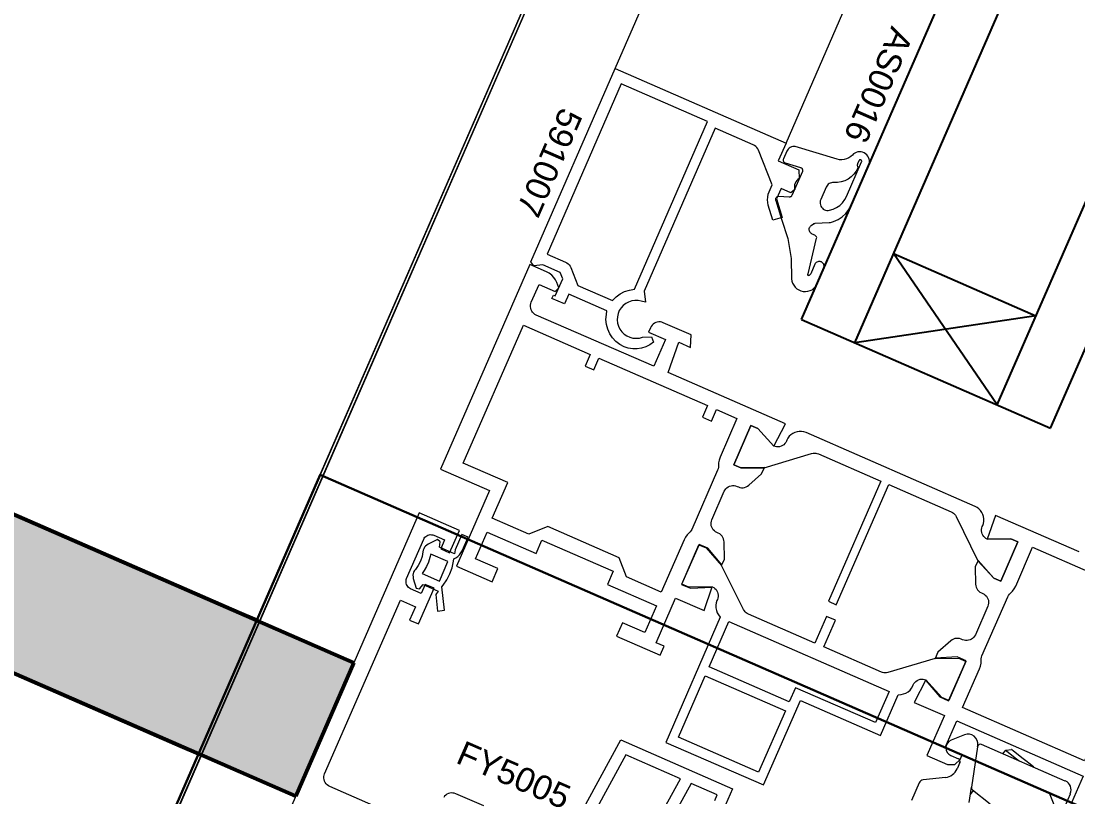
# Model space of a CAD drawing. Header units: millimetres. Extents: x -50172 to 90294, y -80883 to 956680.
# Drawn here: x 8048.5 to 8157.3, y -9030.6 to -8950.8 of the extents above; entities that cross this region are included whole.
import ezdxf
from ezdxf.enums import TextEntityAlignment as Align

# ---------------------------------------------------------------- set-up
doc = ezdxf.new("R2010")
doc.units = ezdxf.units.MM
doc.header["$MEASUREMENT"] = 0
doc.linetypes.add('Dot & Dashed', pattern=[670.277762, 352.777767, -176.388884, 0, -141.111112])
for name, color, linetype, lineweight in [('0_Pen_No__2', 8, 'Continuous', 15), ('0_Pen_No__5', 7, 'Continuous', 25), ('0_Pen_No__7', 7, 'Continuous', 35), ('0_Pen_No__9', 7, 'Continuous', 13), ('New_A-20-M_Roof_Pen_No__93', 8, 'Continuous', 13), ('New_A-25-M_Curtain_Wall_Pen_No__90', 8, 'Continuous', 20), ('New_A-25-M_Wall_Ext_Pen_No__87', 8, 'Continuous', 20), ('New_ArchiCAD Windows_Pen_No__3', 7, 'Continuous', 18)]:
    doc.layers.add(name, color=color, linetype=linetype, lineweight=lineweight)
for name, color, linetype in [('A-15-MG_Structural_Grid', 7, 'Continuous'), ('A-25-M_Wall_Int', 7, 'Continuous'), ('New_A-20-M_Roof', 7, 'Continuous'), ('New_A-25-M_Curtain_Wall', 7, 'Continuous'), ('New_A-25-M_Wall_Ext', 7, 'Continuous'), ('New_ArchiCAD Windows', 7, 'Continuous')]:
    doc.layers.add(name, color=color, linetype=linetype)
for name, color, linetype, lineweight, true_color in [('A-15-MG_Structural_Grid_Pen_No__163', 7, 'Continuous', 0, 0x750077), ('A-25-M_Wall_Int_Pen_No__107', 7, 'Continuous', 15, 0xa6a6a6), ('A-25-M_Wall_Int_Pen_No__27', 7, 'Continuous', 50, 0x2a2a2a), ('New_A-25-M_Curtain_Wall_Pen_No__69', 7, 'Continuous', 20, 0x606060), ('New_A-25-M_Wall_Ext_Pen_No__107', 7, 'Continuous', 15, 0xa6a6a6), ('New_A-25-M_Wall_Ext_Pen_No__27', 7, 'Continuous', 50, 0x2a2a2a), ('New_ArchiCAD Windows_Pen_No__23', 7, 'Continuous', 30, 0x2a2a2a)]:
    doc.layers.add(name, color=color, linetype=linetype, lineweight=lineweight, true_color=true_color)
doc.styles.add('GENERATED_STYLE_3', font='')
doc.styles.add('GENERATED_STYLE_4', font='')
doc.styles.get('GENERATED_STYLE_3').set_extended_font_data('Arial')
doc.styles.get('GENERATED_STYLE_4').set_extended_font_data('Swis721 BT')

# ---------------------------------------------------------------- blocks, each defined once
blk = doc.blocks.new('Wall_2_1', base_point=(10092.6, -4631.3))
at = {"layer": 'New_A-25-M_Wall_Ext_Pen_No__87', "linetype": 'Continuous', "flags": 128}
blk.add_lwpolyline([(10000.93, -4591.33), (2142.47, -22613.27)], dxfattribs=at)
blk = doc.blocks.new('Wall_4_1', base_point=(9982.59, -4632.6))
at = {"layer": 'New_A-25-M_Wall_Ext_Pen_No__107', "linetype": 'Continuous'}
for points in [[(7937.1, -8953.28), (7931.1, -8967.03), (8064.93, -9025.39), (8070.93, -9011.64)], [(8070.93, -9011.64), (8064.93, -9025.39), (8066.77, -9026.19), (8072.76, -9012.44)]]:
    blk.add_hatch(color=256, dxfattribs=at).paths.add_polyline_path(points)
at = {"layer": 'New_A-25-M_Wall_Ext_Pen_No__27', "linetype": 'Continuous'}
for p, q in [((8070.93, -9011.64), (7937.1, -8953.28)), ((7931.1, -8967.03), (8064.93, -9025.39)), ((8072.76, -9012.44), (8070.93, -9011.64)), ((8064.93, -9025.39), (8066.77, -9026.19))]:
    blk.add_line(p, q, dxfattribs=at)
at = {"layer": 'New_A-25-M_Wall_Ext_Pen_No__87', "linetype": 'Continuous', "flags": 128}
blk.add_lwpolyline([(4871.77, -16353.33), (9982.59, -4632.6)], dxfattribs=at)
blk = doc.blocks.new('Triple Window 19_2')
at = {"layer": 'New_ArchiCAD Windows_Pen_No__23', "linetype": 'Continuous'}
for p, q in [((1100, -190), (1100, 0)), ((1100, 0), (1175, 0))]:
    blk.add_line(p, q, dxfattribs=at)
at = {"layer": 'New_ArchiCAD Windows_Pen_No__3', "linetype": 'Continuous'}
blk.add_line((812.5, 0), (1100, 0), dxfattribs=at)
blk = doc.blocks.new('Wall_239_1', base_point=(10165.92, -4712.54))
at = {"layer": 'New_ArchiCAD Windows', "color": 251, "linetype": 'Continuous', "lineweight": 20, "true_color": 0x606060, "xscale": -1, "zscale": 1000, "rotation": 66.44041158399281}
blk.add_blockref('Triple Window 19_2', (8518.96, -7989.17), dxfattribs=at)
blk = doc.blocks.new('Wall_445_1', base_point=(7921.52, -8946.49))
at = {"layer": 'A-25-M_Wall_Int_Pen_No__107', "linetype": 'Continuous'}
blk.add_hatch(color=256, dxfattribs=at).paths.add_polyline_path([(7915.52, -8960.24), (8076.79, -9030.56), (8082.78, -9016.81), (7921.52, -8946.49)])
at = {"layer": 'A-25-M_Wall_Int_Pen_No__27', "linetype": 'Continuous', "flags": 128}
for points in [[(8082.78, -9016.81), (7921.52, -8946.49)], [(7915.52, -8960.24), (8076.79, -9030.56)], [(8076.79, -9030.56), (8082.78, -9016.81)]]:
    blk.add_lwpolyline(points, dxfattribs=at)
blk = doc.blocks.new('Morph_2_1')
at = {"layer": 'New_A-20-M_Roof_Pen_No__93', "linetype": 'Continuous', "flags": 128}
blk.add_lwpolyline([(2064.53, -22792.01), (10012.82, -4564.06)], dxfattribs=at)
blk = doc.blocks.new('Standard grid marker')
at = {"layer": 'A-15-MG_Structural_Grid_Pen_No__163', "linetype": 'Continuous'}
blk.add_circle((31225.95, 0), 500, dxfattribs=at)
at = {"layer": 'A-15-MG_Structural_Grid_Pen_No__163', "style": 'GENERATED_STYLE_4'}
for tag, p in [('AC_MarkerText_1_0', (-500, 41.18)), ('AC_MarkerText_1_1', (31225.95, 41.18))]:
    blk.add_attdef(tag, text='', height=350, rotation=90, dxfattribs=at).set_placement(p, align=Align.MIDDLE_CENTER)
blk = doc.blocks.new('Beam_8_1', base_point=(10000.93, -4591.33))
at = {"layer": 'New_A-25-M_Curtain_Wall_Pen_No__69', "linetype": 'Dot & Dashed'}
blk.add_line((10000.93, -4591.33), (2142.47, -22613.27), dxfattribs=at)
at = {"layer": 'New_A-25-M_Curtain_Wall_Pen_No__90', "linetype": 'Continuous'}
blk.add_line((10000.93, -4591.33), (2142.47, -22613.27), dxfattribs=at)

msp = doc.modelspace()

# ---------------------------------------------------------------- linework, layer by layer
at = {"layer": '0_Pen_No__2', "linetype": 'Continuous', "flags": 128}
for points in [[(8113.41, -8983.27), (8113.62, -8983.8), (8113.24, -8984.07), (8112.83, -8984.27), (8112.4, -8984.42), (8111.95, -8984.49), (8111.49, -8984.5), (8111.03, -8984.43), (8110.59, -8984.3), (8110.15, -8984.06), (8109.74, -8983.75), (8109.39, -8983.37), (8109.11, -8982.95), (8108.91, -8982.48), (8108.78, -8981.99), (8108.73, -8981.48), (8108.77, -8980.97), (8108.83, -8980.59), (8104.89, -8978.87), (8104.45, -8979.87), (8103.17, -8979.32), (8103.33, -8978.95), (8103.51, -8979.03), (8104.27, -8977.29), (8104.01, -8976.63), (8102.22, -8975.85), (8101.31, -8975.95), (8101, -8975.53), (8109.67, -8955.64), (8127.27, -8963.32), (8126.47, -8965.15), (8128.58, -8966.07), (8128.63, -8966.96), (8128.5, -8967.05), (8128.38, -8967.17), (8128.29, -8967.3), (8128.21, -8967.44), (8128.16, -8967.6), (8128.14, -8967.76), (8128.14, -8967.93), (8128.17, -8968.09), (8127.76, -8968.44), (8126.76, -8968), (8126.3, -8969.05), (8126.86, -8970.97), (8125.9, -8971.25), (8125.44, -8969.69), (8125.38, -8969.41), (8125.36, -8969.14), (8125.38, -8968.86), (8125.43, -8968.58), (8125.53, -8968.32), (8125.84, -8967.6), (8124.44, -8964.04), (8124.37, -8963.89), (8124.28, -8963.76), (8124.17, -8963.65), (8124.04, -8963.56), (8123.9, -8963.48), (8119.98, -8961.77)], [(8119.98, -8961.77), (8112.67, -8978.54), (8112.8, -8979.7), (8112.37, -8979.58), (8112.04, -8979.52), (8111.71, -8979.51), (8111.38, -8979.56), (8111.06, -8979.67), (8110.77, -8979.82), (8110.5, -8980.03), (8110.28, -8980.28), (8110.1, -8980.56), (8109.98, -8980.87), (8109.9, -8981.19), (8109.88, -8981.52), (8109.92, -8981.86), (8110.02, -8982.17), (8110.17, -8982.47), (8110.37, -8982.74), (8110.61, -8982.97), (8110.88, -8983.16), (8111.19, -8983.3), (8111.51, -8983.38), (8111.84, -8983.41), (8112.17, -8983.38), (8112.5, -8983.29), (8113.41, -8983.27)], [(8102.14, -9004.18), (8109.48, -9007.38), (8108.88, -9008.75), (8113.92, -9010.95), (8112.72, -9013.7), (8110.43, -9012.7), (8109.83, -9014.08), (8114.32, -9016.03), (8114.72, -9015.12), (8113.9, -9014.76), (8115.89, -9010.17), (8118.83, -9011.45), (8119.68, -9008.99), (8117.27, -9009.03), (8116.53, -9008.71), (8118.29, -9004.67), (8119.03, -9004.99), (8120.64, -9006.79), (8120.92, -9006.15), (8120.89, -9004.38), (8120.88, -9004.21), (8120.84, -9004.06), (8120.77, -9003.91), (8120.68, -9003.77), (8120.57, -9003.65), (8120.44, -9003.55), (8120.29, -9003.47), (8120.15, -9003.41), (8120.01, -9003.34), (8119.89, -9003.24), (8119.78, -9003.13), (8119.69, -9003), (8119.62, -9002.86), (8119.57, -9002.71), (8119.55, -9002.56), (8119.56, -9002.4), (8119.58, -9002.24), (8119.63, -9002.1), (8120.91, -8999.16), (8120.99, -8999.02), (8121.08, -8998.9), (8121.19, -8998.79), (8121.32, -8998.7), (8121.46, -8998.63), (8121.61, -8998.59), (8121.77, -8998.56), (8121.93, -8998.57), (8122.08, -8998.59), (8122.23, -8998.65), (8122.37, -8998.71), (8122.53, -8998.76), (8122.69, -8998.79), (8122.85, -8998.79), (8123.01, -8998.76), (8123.17, -8998.71), (8123.31, -8998.63), (8123.44, -8998.53), (8124.76, -8997.35), (8125.04, -8996.71), (8122.62, -8996.74), (8121.89, -8996.42), (8123.65, -8992.39), (8124.38, -8992.71), (8126, -8994.51), (8127.22, -8992.2), (8115.12, -8986.93), (8116.24, -8983.81), (8117.44, -8984.34), (8117.51, -8983.06), (8114.63, -8981.8), (8114.48, -8981.75), (8114.33, -8981.72), (8114.17, -8981.72), (8114.01, -8981.74), (8113.86, -8981.79), (8113.72, -8981.86), (8113.59, -8981.95), (8113.48, -8982.06), (8113.39, -8982.18), (8113.31, -8982.32), (8113.11, -8982.78), (8114.85, -8983.54), (8113.65, -8986.29), (8101.55, -8981.01), (8101.42, -8980.94), (8101.29, -8980.84), (8101.18, -8980.73), (8101.09, -8980.6), (8101.02, -8980.46), (8100.98, -8980.31), (8100.96, -8980.16), (8100.96, -8980), (8100.99, -8979.84), (8101.04, -8979.7), (8101.84, -8977.86), (8103.49, -8978.58), (8103.89, -8978.2), (8103.68, -8977.67), (8103.54, -8977.39), (8103.36, -8977.13), (8103.14, -8976.9), (8102.89, -8976.71), (8102.62, -8976.57), (8100.88, -8975.81), (8091.69, -8996.89), (8096.73, -8999.09), (8093.33, -9006.88), (8097, -9008.48), (8097.6, -9007.1), (8095.3, -9006.11)], [(8092.29, -9034.79), (8080.28, -9029.55), (8080.14, -9029.48), (8080.02, -9029.39), (8079.91, -9029.27), (8079.82, -9029.14), (8079.75, -9029), (8079.7, -9028.85), (8079.68, -9028.7), (8079.68, -9028.54), (8079.71, -9028.39), (8079.76, -9028.24), (8087.56, -9010.36), (8089.11, -9011.04), (8088.51, -9012.42), (8089.43, -9012.82), (8091.03, -9009.15), (8090.11, -9008.75), (8089.71, -9009.67), (8088.61, -9009.19), (8088.5, -9009.13), (8088.4, -9009.05), (8088.32, -9008.96), (8088.24, -9008.86), (8088.19, -9008.75), (8088.15, -9008.63), (8088.14, -9008.5), (8088.14, -9008.38), (8088.16, -9008.25), (8088.2, -9008.14), (8089.96, -9004.1), (8090.02, -9003.99), (8090.09, -9003.89), (8090.18, -9003.8), (8090.29, -9003.73), (8090.4, -9003.68), (8090.52, -9003.64), (8090.64, -9003.62), (8090.77, -9003.63), (8090.89, -9003.65), (8091.01, -9003.69), (8092.11, -9004.17), (8091.71, -9005.08), (8092.63, -9005.48), (8093.63, -9003.19), (8089.5, -9001.39), (8068.72, -9049.06)], [(8157.47, -9005.39), (8148.85, -9001.64), (8148, -9004.1), (8150.41, -9004.06), (8151.15, -9004.38), (8149.39, -9008.42), (8148.66, -9008.1), (8147.04, -9006.3), (8146.76, -9006.94), (8146.79, -9008.71), (8146.8, -9008.88), (8146.84, -9009.03), (8146.91, -9009.18), (8147, -9009.32), (8147.11, -9009.44), (8147.24, -9009.54), (8147.39, -9009.62), (8147.53, -9009.68), (8147.67, -9009.75), (8147.79, -9009.85), (8147.9, -9009.96), (8147.99, -9010.09), (8148.06, -9010.23), (8148.11, -9010.38), (8148.13, -9010.53), (8148.12, -9010.69), (8148.1, -9010.85), (8148.05, -9010.99), (8146.77, -9013.93), (8146.69, -9014.07), (8146.6, -9014.19), (8146.49, -9014.3), (8146.36, -9014.39), (8146.22, -9014.46), (8146.07, -9014.5), (8145.91, -9014.53), (8145.75, -9014.52), (8145.6, -9014.5), (8145.45, -9014.44), (8145.31, -9014.38), (8145.15, -9014.33), (8144.99, -9014.3), (8144.83, -9014.3), (8144.67, -9014.33), (8144.51, -9014.38), (8144.37, -9014.46), (8144.24, -9014.56), (8142.92, -9015.74), (8142.64, -9016.38), (8145.06, -9016.35), (8145.79, -9016.67), (8144.03, -9020.7), (8143.3, -9020.38), (8141.68, -9018.58), (8140.46, -9020.89), (8143.58, -9022.25), (8141.78, -9026.37), (8143.89, -9027.29), (8144.65, -9027.3), (8145.2, -9026.77), (8145.4, -9026.31), (8143.66, -9025.55), (8144.86, -9022.8)], [(8095.3, -9006.11), (8096.5, -9003.36), (8101.54, -9005.55), (8102.14, -9004.18)], [(8137.01, -9024.29), (8138.83, -9020.11), (8139.12, -9020.08), (8139.38, -9020.03), (8139.62, -9019.93), (8139.84, -9019.8), (8140.04, -9019.63), (8140.2, -9019.42), (8140.33, -9019.19), (8140.37, -9019.1), (8140.44, -9018.96), (8140.53, -9018.84), (8140.65, -9018.73), (8140.78, -9018.64), (8140.92, -9018.57), (8141.07, -9018.52), (8141.22, -9018.5), (8141.38, -9018.5), (8141.53, -9018.53), (8141.68, -9018.58), (8141.66, -9018.63), (8143.1, -9020.34), (8144.01, -9020.74), (8145.81, -9016.62), (8144.89, -9016.22), (8142.66, -9016.34), (8142.64, -9016.38), (8137.77, -9017.82), (8137.63, -9017.85), (8137.49, -9017.86), (8137.35, -9017.85), (8137.22, -9017.83), (8137.09, -9017.78), (8131.16, -9015.19), (8132.36, -9012.44), (8131.44, -9012.04), (8130.24, -9014.79), (8123.4, -9011.81), (8123.28, -9011.75), (8123.16, -9011.67), (8123.06, -9011.57), (8122.98, -9011.46), (8122.9, -9011.34), (8120.64, -9006.79), (8120.66, -9006.74), (8119.23, -9005.03), (8118.31, -9004.63), (8116.51, -9008.75), (8117.43, -9009.15), (8119.66, -9009.04), (8119.68, -9008.99), (8119.82, -9009.06), (8119.95, -9009.16), (8120.06, -9009.27), (8120.15, -9009.4), (8120.21, -9009.54), (8120.26, -9009.69), (8120.28, -9009.85), (8120.28, -9010), (8120.25, -9010.16), (8120.2, -9010.31), (8120.16, -9010.4), (8120.08, -9010.65), (8120.04, -9010.9), (8120.04, -9011.17), (8120.1, -9011.42), (8120.19, -9011.67), (8120.33, -9011.89), (8120.5, -9012.12), (8114.88, -9025.01), (8124.96, -9029.4), (8128.76, -9020.69)], [(8127.6, -9020.84), (8119.36, -9017.25), (8121.39, -9012.57), (8137.89, -9019.77), (8136.49, -9022.98), (8128.24, -9019.38)], [(8128.24, -9019.38), (8127.6, -9020.84)], [(8128.76, -9020.69), (8137.01, -9024.29)], [(8144.86, -9022.8), (8157.88, -9028.48), (8156.68, -9031.23), (8154.36, -9030.22), (8154.84, -9031.42)], [(8096.15, -9031.56), (8093.26, -9030.31), (8093.11, -9030.25), (8092.96, -9030.23), (8092.8, -9030.22), (8092.65, -9030.25), (8092.5, -9030.29), (8092.35, -9030.36), (8092.23, -9030.45), (8092.11, -9030.56), (8092.02, -9030.68)]]:
    msp.add_lwpolyline(points, dxfattribs=at)
for points in [[(8119.18, -8961.1), (8110.29, -8957.22), (8102.66, -8974.73), (8104.57, -8975.56), (8104.71, -8975.64), (8104.83, -8975.73), (8104.94, -8975.84), (8105.03, -8975.97), (8105.1, -8976.11), (8105.83, -8977.97), (8109.41, -8979.53), (8109.77, -8979.15), (8110.18, -8978.83), (8110.64, -8978.59), (8111.14, -8978.44), (8111.66, -8978.36)], [(8102.74, -9002.8), (8100.77, -9003.58), (8097.01, -9001.94), (8098.61, -8998.27), (8094.03, -8996.28), (8100.22, -8982.07), (8107.1, -8985.06), (8106.58, -8986.26), (8107.49, -8986.66), (8108.01, -8985.46), (8119.2, -8990.34), (8118.68, -8991.53), (8119.59, -8991.93), (8120.11, -8990.74), (8122.22, -8991.66), (8120.48, -8995.65), (8120.38, -8995.94), (8120.32, -8996.24), (8120.31, -8996.54), (8120.31, -8996.69), (8120.28, -8996.84), (8120.23, -8996.98), (8117.57, -9003.08), (8117.5, -9003.21), (8117.41, -9003.33), (8117.3, -9003.44), (8117.09, -9003.66), (8116.91, -9003.9), (8116.77, -9004.17), (8114.43, -9009.53), (8110.85, -9007.98), (8110.08, -9006)], [(8131.63, -9010.49), (8132.45, -9010.85), (8137.85, -8998.47), (8144.28, -9001.28), (8144.4, -9001.34), (8144.52, -9001.42), (8144.62, -9001.52), (8144.71, -9001.63), (8144.78, -9001.75), (8147.03, -9006.32), (8148.66, -9008.1), (8149.39, -9008.42), (8151.15, -9004.38), (8150.41, -9004.06), (8148, -9004.1), (8147.86, -9004.03), (8147.73, -9003.93), (8147.63, -9003.82), (8147.54, -9003.69), (8147.47, -9003.55), (8147.42, -9003.4), (8147.4, -9003.24), (8147.4, -9003.09), (8147.43, -9002.93), (8147.48, -9002.78), (8147.52, -9002.69), (8147.6, -9002.47), (8147.64, -9002.24), (8147.64, -9002), (8147.61, -9001.77), (8147.54, -9001.54), (8147.44, -9001.33), (8147.3, -9001.14), (8147.14, -9000.97), (8146.95, -9000.83), (8146.75, -9000.72), (8129.33, -8993.12), (8129.11, -8993.05), (8128.87, -8993), (8128.64, -8993), (8128.41, -8993.03), (8128.18, -8993.1), (8127.97, -8993.2), (8127.78, -8993.34), (8127.61, -8993.5), (8127.47, -8993.69), (8127.35, -8993.9), (8127.31, -8993.99), (8127.24, -8994.13), (8127.15, -8994.25), (8127.03, -8994.36), (8126.9, -8994.45), (8126.76, -8994.52), (8126.61, -8994.57), (8126.46, -8994.59), (8126.3, -8994.59), (8126.15, -8994.56), (8126, -8994.51), (8124.38, -8992.71), (8123.65, -8992.39), (8121.89, -8996.42), (8122.62, -8996.74), (8125.03, -8996.73), (8129.91, -8995.27), (8130.05, -8995.24), (8130.19, -8995.23), (8130.33, -8995.24), (8130.46, -8995.26), (8130.6, -8995.31), (8137.03, -8998.12)], [(8145.46, -9021.43), (8147.2, -9017.44), (8147.3, -9017.15), (8147.36, -9016.85), (8147.37, -9016.55), (8147.37, -9016.4), (8147.4, -9016.25), (8147.45, -9016.11), (8150.11, -9010.01), (8150.18, -9009.88), (8150.27, -9009.76), (8150.38, -9009.65), (8150.59, -9009.43), (8150.77, -9009.19), (8150.92, -9008.92), (8152.65, -9004.93), (8165.21, -9010.41), (8164.21, -9012.7), (8164.85, -9012.98), (8159.66, -9024.89), (8159.02, -9024.61), (8158.02, -9026.91)], [(8127.21, -9021.76), (8124.45, -9028.09), (8116.2, -9024.49), (8118.96, -9018.16)]]:
    msp.add_lwpolyline(points, close=True, dxfattribs=at)
at = {"layer": '0_Pen_No__5', "linetype": 'Continuous'}
for p, q in [((8128.85, -8981.46), (8256.92, -8687.75)), ((8134.35, -8983.86), (8262.42, -8690.15)), ((8149.02, -8990.25), (8277.09, -8696.55)), ((8154.52, -8992.65), (8282.59, -8698.94)), ((8138.35, -8974.69), (8153.01, -8981.09)), ((8149.02, -8990.25), (8138.35, -8974.69)), ((8128.85, -8981.46), (8154.52, -8992.65)), ((8153.01, -8981.09), (8134.35, -8983.86))]:
    msp.add_line(p, q, dxfattribs=at)
at = {"layer": '0_Pen_No__9', "linetype": 'Continuous'}
for p, q in [((8109.67, -8955.64), (8231.35, -8676.6)), ((8127.27, -8963.32), (8248.95, -8684.28)), ((8145.66, -9024.24), (8144.27, -9024.78)), ((8146.99, -9025.46), (8147.01, -9025.32)), ((8156.03, -9028.99), (8147.41, -9025.23)), ((8144.24, -9026.35), (8145.02, -9026.69)), ((8146.99, -9025.46), (8146.37, -9029.61)), ((8149.59, -9026.18), (8149.89, -9025.81)), ((8149.89, -9025.81), (8150.49, -9025.74)), ((8145.17, -9027.09), (8144.89, -9027.73)), ((8143.69, -9028.62), (8141.39, -9028.88)), ((8140.99, -9029.18), (8140.2, -9030.99)), ((8146.13, -9031.21), (8146.37, -9029.61)), ((8146.25, -9030.37), (8146.58, -9029.96)), ((8146.48, -9029.89), (8148.3, -9031.34)), ((8156.07, -9031.4), (8156.55, -9030.3))]:
    msp.add_line(p, q, dxfattribs=at)
at = {"layer": '0_Pen_No__9', "linetype": 'Continuous', "flags": 128}
for points in [[(8128.22, -8963.67), (8128.09, -8963.66), (8127.96, -8963.67), (8127.83, -8963.7), (8127.7, -8963.75), (8127.59, -8963.83), (8127.49, -8963.92), (8127.41, -8964.02), (8127.35, -8964.14), (8127, -8964.94), (8126.98, -8964.99), (8126.97, -8965.04), (8126.98, -8965.09), (8126.98, -8965.14), (8127, -8965.19), (8127.03, -8965.23), (8127.06, -8965.27), (8127.1, -8965.3), (8127.14, -8965.33), (8127.19, -8965.35), (8128.76, -8965.82), (8128.81, -8965.84), (8128.85, -8965.87), (8128.89, -8965.9), (8128.92, -8965.94), (8128.94, -8965.98), (8128.96, -8966.03), (8128.97, -8966.08), (8128.97, -8966.13), (8128.96, -8966.18), (8128.95, -8966.23), (8127.87, -8968.69), (8127.85, -8968.73), (8127.82, -8968.77), (8127.79, -8968.8), (8127.75, -8968.83), (8127.71, -8968.85), (8127.67, -8968.87), (8127.62, -8968.87), (8127.58, -8968.87), (8126.51, -8968.81), (8126.46, -8968.81), (8126.41, -8968.82), (8126.36, -8968.84), (8126.32, -8968.86), (8126.28, -8968.89), (8126.25, -8968.93), (8126.22, -8968.97), (8126.2, -8969.02), (8126.19, -8969.07), (8126.19, -8969.12), (8126.2, -8969.17), (8126.21, -8969.22), (8126.8, -8971.14), (8127.44, -8973.13), (8127.79, -8975.19), (8127.85, -8977.27), (8127.88, -8977.51), (8127.95, -8977.74), (8128.06, -8977.95), (8128.21, -8978.14), (8128.39, -8978.3), (8128.59, -8978.43), (8128.81, -8978.52), (8129.04, -8978.58), (8129.28, -8978.59), (8129.52, -8978.57), (8129.75, -8978.5), (8129.96, -8978.4), (8130.15, -8978.26), (8130.32, -8978.08), (8131.15, -8976.19), (8131.17, -8976.12), (8131.19, -8976.03), (8131.19, -8975.95), (8131.17, -8975.87), (8131.15, -8975.79), (8131.11, -8975.72), (8131.06, -8975.66), (8131, -8975.6), (8130.93, -8975.55), (8130.85, -8975.52), (8130.77, -8975.5), (8130.69, -8975.49), (8130.61, -8975.5), (8130.53, -8975.52), (8130.45, -8975.56), (8130.38, -8975.6), (8130.32, -8975.66), (8130.27, -8975.72), (8130.23, -8975.79), (8129.81, -8976.77), (8129.78, -8976.81), (8129.76, -8976.85), (8129.72, -8976.88), (8129.68, -8976.91), (8129.64, -8976.93), (8129.6, -8976.95), (8129.55, -8976.96), (8129.54, -8976.91), (8129.53, -8976.87), (8129.53, -8976.82), (8129.54, -8976.77), (8130.41, -8973.11), (8130.43, -8973.03), (8130.4, -8972.96), (8130.38, -8972.92), (8130.35, -8972.88), (8130.32, -8972.84), (8130.28, -8972.81), (8130.24, -8972.79), (8129.96, -8972.67), (8129.88, -8972.63), (8129.81, -8972.57), (8129.75, -8972.51), (8129.71, -8972.43), (8129.68, -8972.35), (8129.66, -8972.27), (8129.66, -8972.18), (8129.67, -8972.09), (8129.7, -8972.01), (8129.74, -8971.93), (8129.79, -8971.87), (8129.86, -8971.81), (8130.11, -8971.62), (8130.15, -8971.6), (8130.19, -8971.58), (8130.23, -8971.57), (8130.28, -8971.56), (8131.71, -8971.5), (8131.77, -8971.5), (8131.84, -8971.48), (8132.17, -8971.37), (8132.63, -8971.17), (8133.05, -8970.9), (8133.42, -8970.56), (8133.73, -8970.16), (8133.97, -8969.72), (8135.77, -8965.6), (8135.82, -8965.44), (8135.85, -8965.28), (8135.85, -8965.11), (8135.82, -8964.95), (8135.76, -8964.79), (8135.68, -8964.65), (8135.58, -8964.52), (8135.46, -8964.41), (8135.32, -8964.32), (8135.16, -8964.25), (8135, -8964.21), (8134.84, -8964.2), (8134.67, -8964.22), (8134.51, -8964.26), (8134.36, -8964.33), (8134.22, -8964.42), (8134.1, -8964.54), (8133.93, -8964.7), (8133.73, -8964.84), (8133.51, -8964.94), (8133.27, -8965.01), (8133.03, -8965.04), (8132.79, -8965.02), (8132.55, -8964.97)], [(8130.85, -8969.13), (8130.8, -8969.26), (8130.78, -8969.39), (8130.78, -8969.53), (8130.81, -8969.66), (8130.85, -8969.79), (8130.92, -8969.9), (8131.01, -8970.01), (8131.11, -8970.1), (8131.22, -8970.17), (8131.35, -8970.22), (8131.48, -8970.24), (8131.62, -8970.25), (8131.75, -8970.23), (8132.13, -8970.12), (8132.48, -8969.94), (8132.8, -8969.72), (8133.08, -8969.45), (8133.32, -8969.13), (8133.5, -8968.79), (8135.05, -8965.24), (8135.06, -8965.21), (8135.06, -8965.19), (8135.06, -8965.16), (8135.06, -8965.14), (8135.05, -8965.12), (8135.04, -8965.09), (8135.03, -8965.07), (8135.01, -8965.06), (8134.99, -8965.04), (8134.96, -8965.03), (8134.94, -8965.03), (8134.91, -8965.03), (8134.89, -8965.03), (8134.87, -8965.03), (8134.84, -8965.04), (8134.82, -8965.06), (8134.8, -8965.07), (8134.79, -8965.09), (8134.78, -8965.12), (8134.63, -8965.45), (8134.62, -8965.5), (8134.61, -8965.54), (8134.61, -8965.59), (8134.61, -8965.63), (8134.62, -8965.68), (8134.64, -8965.72), (8134.67, -8965.76), (8134.7, -8965.79), (8134.67, -8965.87), (8134.49, -8966.21), (8134.26, -8966.52), (8133.98, -8966.79), (8133.67, -8967.01), (8133.33, -8967.19), (8132.96, -8967.31), (8132.58, -8967.37), (8132.2, -8967.37), (8132.07, -8967.37), (8131.95, -8967.39), (8131.83, -8967.43), (8131.72, -8967.48), (8131.62, -8967.55), (8131.54, -8967.64), (8131.46, -8967.74), (8131.41, -8967.85)], [(8093.02, -9006.37), (8093.05, -9006.13), (8093.27, -9006.01), (8093.47, -9005.87), (8093.65, -9005.71), (8093.8, -9005.51), (8093.91, -9005.3), (8094.53, -9003.88), (8093.89, -9003.6), (8093.2, -9005.19), (8093.13, -9005.6), (8091.57, -9004.91), (8091.65, -9004.35), (8091.37, -9004.14), (8090.43, -9004.6), (8090.29, -9004.69), (8090.16, -9004.8), (8090.05, -9004.93), (8089.97, -9005.08), (8089.91, -9005.23), (8089.88, -9005.4), (8089.79, -9005.89), (8089.63, -9006.36), (8089.4, -9006.8), (8089.1, -9007.2), (8089, -9007.33), (8088.92, -9007.48), (8088.87, -9007.64), (8088.85, -9007.81), (8088.86, -9007.97), (8088.89, -9008.14), (8089.19, -9009.14), (8089.53, -9009.21), (8089.89, -9008.76), (8091.46, -9009.45), (8091.2, -9009.77), (8091.39, -9011.49), (8092.09, -9011.41), (8091.81, -9008.99), (8091.95, -9008.83), (8092.34, -9008.28), (8092.65, -9007.67), (8092.88, -9007.04)], [(8090.68, -9005.62), (8090.6, -9005.97), (8090.46, -9006.45), (8090.26, -9006.9), (8090, -9007.33), (8089.8, -9007.63), (8091.57, -9008.41), (8092.45, -9006.39)], [(8112.85, -9035.26), (8116.39, -9028.75), (8110.78, -9026.3), (8104.26, -9038.27), (8104.24, -9038.31), (8104.23, -9038.36), (8104.23, -9038.41), (8104.23, -9038.47), (8104.24, -9038.51), (8104.27, -9038.56), (8104.3, -9038.6), (8104.33, -9038.64), (8104.37, -9038.67), (8104.42, -9038.69), (8109.84, -9040.78)]]:
    msp.add_lwpolyline(points, close=True, dxfattribs=at)
for points in [[(8102.39, -9039.2), (8110.25, -9024.76), (8121.77, -9029.78), (8121.05, -9031.44)], [(8149.89, -9025.82), (8149.99, -9025.89), (8150.19, -9026.05), (8150.48, -9026.29), (8150.86, -9026.59), (8151.27, -9026.91)], [(8152.79, -9027.57), (8152.4, -9027.26), (8151.98, -9026.93), (8151.56, -9026.6), (8151.19, -9026.3), (8150.87, -9026.05), (8150.65, -9025.87), (8150.52, -9025.76), (8150.49, -9025.74)], [(8119.93, -9031.01), (8120.19, -9030.4), (8117.49, -9029.23), (8113.87, -9035.88)]]:
    msp.add_lwpolyline(points, dxfattribs=at)
at = {"layer": '0_Pen_No__9', "linetype": 'Continuous'}
for centre, radius, start, end in [((8146.02, -9025.17), 1, 351.4404, 111.4404), ((8144.58, -9025.58), 0.85, 111.4404, 246.4404), ((8147.29, -9025.5), 0.3, 66.4404, 171.4404), ((8144.9, -9026.97), 0.3, 336.4404, 66.4404), ((8143.52, -9027.13), 1.5, 276.4404, 336.4404), ((8141.45, -9029.38), 0.5, 96.4404, 156.4404), ((8146.66, -9029.65), 0.3, 171.4404, 231.4404), ((8155.63, -9029.9), 1, 336.4404, 66.4404)]:
    msp.add_arc(centre, radius, start, end, dxfattribs=at)

# ---------------------------------------------------------------- block references
at = {"layer": 'A-15-MG_Structural_Grid', "color": 8, "linetype": 'Continuous', "lineweight": 15, "zscale": 1000, "rotation": 246.440411583993}
msp.add_blockref('Standard grid marker', (20514.68, 19955.36), dxfattribs=at)
at = {"layer": 'A-25-M_Wall_Int', "color": 250, "lineweight": 50, "true_color": 0x2a2a2a}
msp.add_blockref('Wall_445_1', (7921.52, -8946.49), dxfattribs=at)
at = {"layer": 'New_A-20-M_Roof', "linetype": 'Continuous', "lineweight": 0}
msp.add_blockref('Morph_2_1', (0, 0), dxfattribs=at)
at = {"layer": 'New_A-25-M_Curtain_Wall', "color": 8, "lineweight": 20}
msp.add_blockref('Beam_8_1', (10000.93, -4591.33), dxfattribs=at)
at = {"layer": 'New_A-25-M_Wall_Ext', "color": 250, "lineweight": 50, "true_color": 0x2a2a2a}
for name, p in [('Wall_4_1', (9982.59, -4632.6)), ('Wall_239_1', (10165.92, -4712.54)), ('Wall_2_1', (10092.6, -4631.3))]:
    msp.add_blockref(name, p, dxfattribs=at)

# ---------------------------------------------------------------- texts
at = {"layer": '0_Pen_No__7', "linetype": 'Continuous', "char_height": 2.5, "attachment_point": 7, "style": 'GENERATED_STYLE_3'}
for s, insert, rotation in [('\\A1;{\\fArial|b0|i0|c0|p34;AS0016}', (8138.12, -8951.16), 246.4404), ('\\A1;{\\fArial|b0|i0|c0|p34;591007}', (8104.06, -8959.48), 246.4404), ('\\A1;{\\fArial|b0|i0|c0|p34;FY5005}', (8093.13, -9027.1), 336.4404)]:
    msp.add_mtext(s, dxfattribs=dict(at, insert=insert, rotation=rotation))

doc.saveas('drawing.dxf')
